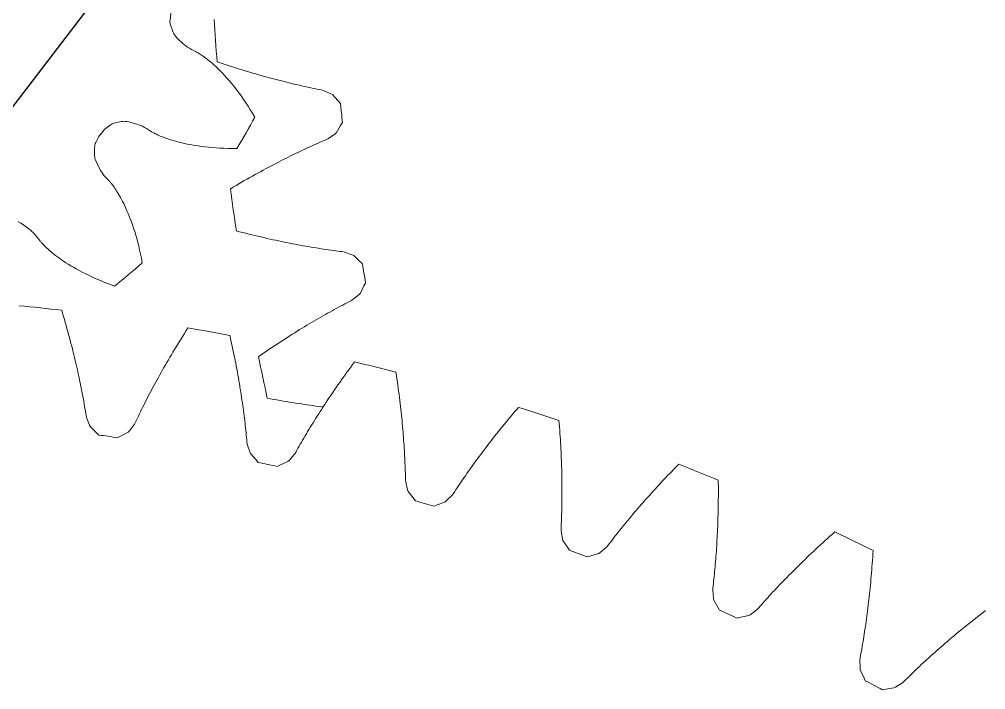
# Model space of a CAD drawing. Header units: millimetres. Extents: x 278858 to 279223, y 218711 to 219074.
# Drawn here: x 278933.68 to 278951.92, y 218959.37 to 218972.02 of the extents above; entities that cross this region are included whole.
import ezdxf

# ---------------------------------------------------------------- set-up
doc = ezdxf.new("R2010")
doc.units = ezdxf.units.MM
doc.header["$LTSCALE"] = 2
doc.layers.add('AM_4', color=3, linetype='Continuous', lineweight=25)
doc.layers.add('AM_9', color=251, linetype='Continuous', lineweight=15)

msp = doc.modelspace()

# ---------------------------------------------------------------- linework, layer by layer
at = {"layer": 'AM_4'}
msp.add_line((278943.047, 218982.759), (278927.219, 218962.117), dxfattribs=at)
at = {"layer": 'AM_9'}
for p, q in [((278936.525, 218972.006), (278936.542, 218972.137)), ((278936.523, 218971.984), (278936.525, 218972.006)), ((278936.524, 218971.961), (278936.523, 218971.984)), ((278936.528, 218971.938), (278936.524, 218971.961)), ((278936.535, 218971.914), (278936.528, 218971.938)), ((278936.576, 218971.792), (278936.535, 218971.914)), ((278936.586, 218971.769), (278936.576, 218971.792)), ((278936.598, 218971.745), (278936.586, 218971.769)), ((278936.614, 218971.721), (278936.598, 218971.745)), ((278936.632, 218971.696), (278936.614, 218971.721)), ((278936.654, 218971.671), (278936.632, 218971.696)), ((278936.679, 218971.646), (278936.654, 218971.671)), ((278936.766, 218971.566), (278936.679, 218971.646)), ((278936.793, 218971.543), (278936.766, 218971.566)), ((278936.822, 218971.52), (278936.793, 218971.543)), ((278936.855, 218971.497), (278936.822, 218971.52)), ((278936.891, 218971.474), (278936.855, 218971.497)), ((278936.93, 218971.451), (278936.891, 218971.474)), ((278937.009, 218971.412), (278936.93, 218971.451)), ((278937.012, 218971.41), (278937.009, 218971.412)), ((278937.017, 218971.408), (278937.012, 218971.41)), ((278937.024, 218971.404), (278937.017, 218971.408)), ((278937.032, 218971.4), (278937.024, 218971.404)), ((278937.043, 218971.394), (278937.032, 218971.4)), ((278937.055, 218971.387), (278937.043, 218971.394)), ((278937.069, 218971.379), (278937.055, 218971.387)), ((278937.084, 218971.369), (278937.069, 218971.379)), ((278937.101, 218971.359), (278937.084, 218971.369)), ((278937.12, 218971.346), (278937.101, 218971.359)), ((278937.14, 218971.333), (278937.12, 218971.346)), ((278937.161, 218971.317), (278937.14, 218971.333)), ((278937.184, 218971.3), (278937.161, 218971.317)), ((278937.209, 218971.282), (278937.184, 218971.3)), ((278937.235, 218971.262), (278937.209, 218971.282)), ((278937.262, 218971.24), (278937.235, 218971.262)), ((278937.29, 218971.217), (278937.262, 218971.24)), ((278937.32, 218971.191), (278937.29, 218971.217)), ((278937.35, 218971.164), (278937.32, 218971.191)), ((278937.382, 218971.135), (278937.35, 218971.164)), ((278937.413, 218971.219), (278937.471, 218971.199)), ((278937.471, 218971.199), (278937.529, 218971.18)), ((278937.529, 218971.18), (278937.587, 218971.161)), ((278937.587, 218971.161), (278937.644, 218971.142)), ((278937.644, 218971.142), (278937.701, 218971.124)), ((278937.415, 218971.104), (278937.382, 218971.135)), ((278937.449, 218971.071), (278937.415, 218971.104)), ((278937.484, 218971.036), (278937.449, 218971.071)), ((278937.519, 218970.999), (278937.484, 218971.036)), ((278937.556, 218970.96), (278937.519, 218970.999)), ((278937.593, 218970.918), (278937.556, 218970.96)), ((278937.701, 218971.124), (278937.758, 218971.106)), ((278937.758, 218971.106), (278937.814, 218971.089)), ((278937.814, 218971.089), (278937.869, 218971.071)), ((278937.869, 218971.071), (278937.924, 218971.055)), ((278937.924, 218971.055), (278937.979, 218971.038)), ((278937.979, 218971.038), (278938.034, 218971.022)), ((278938.034, 218971.022), (278938.088, 218971.006)), ((278938.088, 218971.006), (278938.141, 218970.99)), ((278938.141, 218970.99), (278938.194, 218970.975)), ((278938.194, 218970.975), (278938.247, 218970.96)), ((278938.247, 218970.96), (278938.299, 218970.945)), ((278937.632, 218970.875), (278937.593, 218970.918)), ((278937.67, 218970.83), (278937.632, 218970.875)), ((278937.71, 218970.782), (278937.67, 218970.83)), ((278937.75, 218970.732), (278937.71, 218970.782)), ((278938.299, 218970.945), (278938.351, 218970.931)), ((278938.351, 218970.931), (278938.402, 218970.917)), ((278938.402, 218970.917), (278938.453, 218970.903)), ((278938.453, 218970.903), (278938.504, 218970.89)), ((278938.504, 218970.89), (278938.554, 218970.877)), ((278938.554, 218970.877), (278938.604, 218970.864)), ((278938.604, 218970.864), (278938.653, 218970.852)), ((278938.653, 218970.852), (278938.702, 218970.839)), ((278938.702, 218970.839), (278938.75, 218970.827)), ((278938.75, 218970.827), (278938.798, 218970.816)), ((278938.798, 218970.816), (278938.845, 218970.804)), ((278938.845, 218970.804), (278938.892, 218970.793)), ((278938.892, 218970.793), (278938.939, 218970.782)), ((278938.939, 218970.782), (278938.985, 218970.772)), ((278937.79, 218970.679), (278937.75, 218970.732)), ((278937.831, 218970.625), (278937.79, 218970.679)), ((278937.872, 218970.568), (278937.831, 218970.625)), ((278938.985, 218970.772), (278939.031, 218970.762)), ((278939.031, 218970.762), (278939.076, 218970.751)), ((278939.076, 218970.751), (278939.121, 218970.742)), ((278939.121, 218970.742), (278939.165, 218970.732)), ((278939.165, 218970.732), (278939.209, 218970.723)), ((278939.209, 218970.723), (278939.253, 218970.714)), ((278939.253, 218970.714), (278939.296, 218970.705)), ((278939.296, 218970.705), (278939.338, 218970.697)), ((278939.338, 218970.697), (278939.38, 218970.688)), ((278939.38, 218970.688), (278939.422, 218970.678)), ((278939.422, 218970.678), (278939.563, 218970.616)), ((278939.563, 218970.616), (278939.592, 218970.6)), ((278939.592, 218970.6), (278939.694, 218970.486)), ((278937.913, 218970.509), (278937.872, 218970.568)), ((278937.955, 218970.447), (278937.913, 218970.509)), ((278937.997, 218970.383), (278937.955, 218970.447)), ((278939.694, 218970.486), (278939.742, 218970.435)), ((278938.039, 218970.316), (278937.997, 218970.383)), ((278938.081, 218970.247), (278938.039, 218970.316)), ((278938.123, 218970.176), (278938.081, 218970.247)), ((278935.415, 218970.039), (278935.434, 218970.05)), ((278935.434, 218970.05), (278935.457, 218970.058)), ((278935.457, 218970.058), (278935.481, 218970.065)), ((278935.481, 218970.065), (278935.607, 218970.091)), ((278935.607, 218970.091), (278935.632, 218970.095)), ((278935.632, 218970.095), (278935.658, 218970.096)), ((278935.658, 218970.096), (278935.687, 218970.095)), ((278935.687, 218970.095), (278935.718, 218970.092)), ((278935.718, 218970.092), (278935.75, 218970.086)), ((278935.75, 218970.086), (278935.785, 218970.077)), ((278935.785, 218970.077), (278935.898, 218970.043)), ((278939.78, 218970.075), (278939.744, 218970.016)), ((278935.262, 218969.912), (278935.277, 218969.93)), ((278935.277, 218969.93), (278935.293, 218969.945)), ((278935.293, 218969.945), (278935.397, 218970.026)), ((278935.397, 218970.026), (278935.415, 218970.039)), ((278935.898, 218970.043), (278935.932, 218970.032)), ((278935.932, 218970.032), (278935.967, 218970.018)), ((278935.967, 218970.018), (278936.003, 218970.002)), ((278936.003, 218970.002), (278936.041, 218969.982)), ((278936.041, 218969.982), (278936.08, 218969.96)), ((278936.08, 218969.96), (278936.155, 218969.913)), ((278936.155, 218969.913), (278936.158, 218969.911)), ((278936.158, 218969.911), (278936.162, 218969.908)), ((278936.162, 218969.908), (278936.169, 218969.904)), ((278936.169, 218969.904), (278936.177, 218969.898)), ((278936.177, 218969.898), (278936.187, 218969.893)), ((278936.187, 218969.893), (278936.199, 218969.886)), ((278936.199, 218969.886), (278936.213, 218969.878)), ((278936.213, 218969.878), (278936.229, 218969.87)), ((278936.229, 218969.87), (278936.247, 218969.86)), ((278939.667, 218969.883), (278939.642, 218969.861)), ((278939.744, 218970.016), (278939.667, 218969.883)), ((278935.113, 218969.675), (278935.123, 218969.695)), ((278935.123, 218969.695), (278935.183, 218969.812)), ((278935.183, 218969.812), (278935.195, 218969.831)), ((278935.195, 218969.831), (278935.209, 218969.848)), ((278936.247, 218969.86), (278936.267, 218969.851)), ((278936.267, 218969.851), (278936.289, 218969.84)), ((278936.289, 218969.84), (278936.313, 218969.83)), ((278936.313, 218969.83), (278936.34, 218969.818)), ((278936.34, 218969.818), (278936.368, 218969.807)), ((278936.368, 218969.807), (278936.398, 218969.795)), ((278936.398, 218969.795), (278936.431, 218969.783)), ((278936.431, 218969.783), (278936.466, 218969.77)), ((278936.466, 218969.77), (278936.503, 218969.758)), ((278936.503, 218969.758), (278936.542, 218969.745)), ((278936.542, 218969.745), (278936.583, 218969.733)), ((278936.583, 218969.733), (278936.626, 218969.72)), ((278936.626, 218969.72), (278936.672, 218969.708)), ((278936.672, 218969.708), (278936.72, 218969.696)), ((278936.72, 218969.696), (278936.77, 218969.684)), ((278936.77, 218969.684), (278936.822, 218969.672)), ((278939.318, 218969.683), (278939.277, 218969.665)), ((278939.359, 218969.701), (278939.318, 218969.683)), ((278939.399, 218969.719), (278939.359, 218969.701)), ((278939.439, 218969.736), (278939.399, 218969.719)), ((278939.479, 218969.753), (278939.439, 218969.736)), ((278939.517, 218969.772), (278939.479, 218969.753)), ((278939.642, 218969.861), (278939.517, 218969.772)), ((278935.097, 218969.477), (278935.1, 218969.605)), ((278935.1, 218969.605), (278935.102, 218969.63)), ((278935.102, 218969.63), (278935.106, 218969.654)), ((278935.106, 218969.654), (278935.113, 218969.675)), ((278936.822, 218969.672), (278936.877, 218969.661)), ((278936.877, 218969.661), (278936.934, 218969.65)), ((278936.934, 218969.65), (278936.993, 218969.64)), ((278936.993, 218969.64), (278937.054, 218969.631)), ((278937.054, 218969.631), (278937.117, 218969.622)), ((278937.117, 218969.622), (278937.183, 218969.614)), ((278937.183, 218969.614), (278937.251, 218969.607)), ((278937.251, 218969.607), (278937.32, 218969.6)), ((278937.32, 218969.6), (278937.393, 218969.595)), ((278937.393, 218969.595), (278937.467, 218969.59)), ((278937.467, 218969.59), (278937.543, 218969.587)), ((278937.543, 218969.587), (278937.622, 218969.585)), ((278937.622, 218969.585), (278937.703, 218969.584)), ((278937.703, 218969.584), (278937.785, 218969.584)), ((278938.935, 218969.507), (278938.891, 218969.486)), ((278938.98, 218969.528), (278938.935, 218969.507)), ((278939.023, 218969.549), (278938.98, 218969.528)), ((278939.067, 218969.569), (278939.023, 218969.549)), ((278939.109, 218969.589), (278939.067, 218969.569)), ((278939.152, 218969.608), (278939.109, 218969.589)), ((278939.194, 218969.628), (278939.152, 218969.608)), ((278939.236, 218969.646), (278939.194, 218969.628)), ((278939.277, 218969.665), (278939.236, 218969.646)), ((278935.098, 218969.452), (278935.097, 218969.477)), ((278935.102, 218969.425), (278935.098, 218969.452)), ((278935.108, 218969.397), (278935.102, 218969.425)), ((278935.117, 218969.367), (278935.108, 218969.397)), ((278935.129, 218969.336), (278935.117, 218969.367)), ((278935.144, 218969.304), (278935.129, 218969.336)), ((278938.57, 218969.325), (278938.522, 218969.301)), ((278938.617, 218969.349), (278938.57, 218969.325)), ((278938.663, 218969.373), (278938.617, 218969.349)), ((278938.71, 218969.396), (278938.663, 218969.373)), ((278938.755, 218969.419), (278938.71, 218969.396)), ((278938.801, 218969.442), (278938.755, 218969.419)), ((278938.846, 218969.464), (278938.801, 218969.442)), ((278938.891, 218969.486), (278938.846, 218969.464)), ((278935.198, 218969.199), (278935.144, 218969.304)), ((278935.215, 218969.168), (278935.198, 218969.199)), ((278935.235, 218969.136), (278935.215, 218969.168)), ((278935.258, 218969.104), (278935.235, 218969.136)), ((278938.231, 218969.146), (278938.181, 218969.119)), ((278938.28, 218969.173), (278938.231, 218969.146)), ((278938.329, 218969.2), (278938.28, 218969.173)), ((278938.378, 218969.226), (278938.329, 218969.2)), ((278938.426, 218969.251), (278938.378, 218969.226)), ((278938.475, 218969.276), (278938.426, 218969.251)), ((278938.522, 218969.301), (278938.475, 218969.276)), ((278935.284, 218969.07), (278935.258, 218969.104)), ((278935.313, 218969.035), (278935.284, 218969.07)), ((278935.374, 218968.971), (278935.313, 218969.035)), ((278935.376, 218968.969), (278935.374, 218968.971)), ((278935.38, 218968.965), (278935.376, 218968.969)), ((278935.385, 218968.959), (278935.38, 218968.965)), ((278935.392, 218968.952), (278935.385, 218968.959)), ((278935.399, 218968.943), (278935.392, 218968.952)), ((278937.927, 218968.977), (278937.875, 218968.947)), ((278937.978, 218969.006), (278937.927, 218968.977)), ((278938.029, 218969.035), (278937.978, 218969.006)), ((278938.08, 218969.064), (278938.029, 218969.035)), ((278938.131, 218969.092), (278938.08, 218969.064)), ((278938.181, 218969.119), (278938.131, 218969.092)), ((278935.408, 218968.932), (278935.399, 218968.943)), ((278935.419, 218968.92), (278935.408, 218968.932)), ((278935.43, 218968.906), (278935.419, 218968.92)), ((278935.442, 218968.89), (278935.43, 218968.906)), ((278935.455, 218968.872), (278935.442, 218968.89)), ((278935.469, 218968.852), (278935.455, 218968.872)), ((278935.485, 218968.83), (278935.469, 218968.852)), ((278935.5, 218968.807), (278935.485, 218968.83)), ((278935.517, 218968.781), (278935.5, 218968.807)), ((278935.534, 218968.753), (278935.517, 218968.781)), ((278937.718, 218968.856), (278937.665, 218968.825)), ((278937.77, 218968.887), (278937.718, 218968.856)), ((278937.823, 218968.917), (278937.77, 218968.887)), ((278937.875, 218968.947), (278937.823, 218968.917)), ((278935.552, 218968.724), (278935.534, 218968.753)), ((278935.571, 218968.692), (278935.552, 218968.724)), ((278935.59, 218968.658), (278935.571, 218968.692)), ((278935.61, 218968.622), (278935.59, 218968.658)), ((278935.63, 218968.584), (278935.61, 218968.622)), ((278935.65, 218968.543), (278935.63, 218968.584)), ((278935.671, 218968.501), (278935.65, 218968.543)), ((278935.691, 218968.456), (278935.671, 218968.501)), ((278935.712, 218968.409), (278935.691, 218968.456)), ((278935.733, 218968.359), (278935.712, 218968.409)), ((278935.754, 218968.308), (278935.733, 218968.359)), ((278935.775, 218968.254), (278935.754, 218968.308)), ((278935.796, 218968.198), (278935.775, 218968.254)), ((278933.655, 218968.197), (278933.681, 218968.186)), ((278933.681, 218968.186), (278933.709, 218968.172)), ((278933.709, 218968.172), (278933.738, 218968.156)), ((278933.738, 218968.156), (278933.767, 218968.136)), ((278933.767, 218968.136), (278933.862, 218968.065)), ((278933.862, 218968.065), (278933.889, 218968.043)), ((278933.889, 218968.043), (278933.918, 218968.018)), ((278935.817, 218968.14), (278935.796, 218968.198)), ((278935.837, 218968.079), (278935.817, 218968.14)), ((278935.857, 218968.016), (278935.837, 218968.079)), ((278933.918, 218968.018), (278933.946, 218967.99)), ((278933.946, 218967.99), (278933.975, 218967.959)), ((278933.975, 218967.959), (278934.005, 218967.925)), ((278934.005, 218967.925), (278934.058, 218967.855)), ((278935.877, 218967.951), (278935.857, 218968.016)), ((278935.896, 218967.883), (278935.877, 218967.951)), ((278935.915, 218967.813), (278935.896, 218967.883)), ((278937.776, 218968.029), (278937.836, 218968.013)), ((278937.836, 218968.013), (278937.895, 218967.998)), ((278937.895, 218967.998), (278937.954, 218967.983)), ((278937.954, 218967.983), (278938.013, 218967.969)), ((278938.013, 218967.969), (278938.071, 218967.954)), ((278938.071, 218967.954), (278938.128, 218967.94)), ((278938.128, 218967.94), (278938.185, 218967.927)), ((278938.185, 218967.927), (278938.242, 218967.914)), ((278938.242, 218967.914), (278938.298, 218967.901)), ((278938.298, 218967.901), (278938.354, 218967.888)), ((278938.354, 218967.888), (278938.409, 218967.875)), ((278938.409, 218967.875), (278938.464, 218967.863)), ((278938.464, 218967.863), (278938.519, 218967.852)), ((278934.058, 218967.855), (278934.06, 218967.852)), ((278934.06, 218967.852), (278934.064, 218967.847)), ((278934.064, 218967.847), (278934.068, 218967.841)), ((278934.068, 218967.841), (278934.074, 218967.834)), ((278934.074, 218967.834), (278934.082, 218967.825)), ((278934.082, 218967.825), (278934.091, 218967.814)), ((278934.091, 218967.814), (278934.101, 218967.802)), ((278934.101, 218967.802), (278934.114, 218967.789)), ((278934.114, 218967.789), (278934.127, 218967.774)), ((278934.127, 218967.774), (278934.143, 218967.758)), ((278934.143, 218967.758), (278934.16, 218967.741)), ((278934.16, 218967.741), (278934.179, 218967.722)), ((278934.179, 218967.722), (278934.2, 218967.703)), ((278934.2, 218967.703), (278934.222, 218967.682)), ((278934.222, 218967.682), (278934.247, 218967.661)), ((278935.933, 218967.741), (278935.915, 218967.813)), ((278935.95, 218967.666), (278935.933, 218967.741)), ((278938.519, 218967.852), (278938.573, 218967.84)), ((278938.573, 218967.84), (278938.626, 218967.829)), ((278938.626, 218967.829), (278938.68, 218967.818)), ((278938.68, 218967.818), (278938.732, 218967.807)), ((278938.732, 218967.807), (278938.784, 218967.797)), ((278938.784, 218967.797), (278938.836, 218967.787)), ((278938.836, 218967.787), (278938.888, 218967.777)), ((278938.888, 218967.777), (278938.939, 218967.767)), ((278938.939, 218967.767), (278938.989, 218967.758)), ((278938.989, 218967.758), (278939.039, 218967.749)), ((278939.039, 218967.749), (278939.088, 218967.74)), ((278939.088, 218967.74), (278939.138, 218967.732)), ((278939.138, 218967.732), (278939.186, 218967.723)), ((278939.186, 218967.723), (278939.234, 218967.715)), ((278939.234, 218967.715), (278939.282, 218967.707)), ((278939.282, 218967.707), (278939.329, 218967.7)), ((278939.329, 218967.7), (278939.376, 218967.692)), ((278939.376, 218967.692), (278939.422, 218967.685)), ((278939.422, 218967.685), (278939.468, 218967.679)), ((278939.468, 218967.679), (278939.513, 218967.672)), ((278934.247, 218967.661), (278934.273, 218967.638)), ((278934.273, 218967.638), (278934.302, 218967.615)), ((278934.302, 218967.615), (278934.332, 218967.59)), ((278934.332, 218967.59), (278934.365, 218967.565)), ((278934.365, 218967.565), (278934.399, 218967.539)), ((278934.399, 218967.539), (278934.436, 218967.513)), ((278934.436, 218967.513), (278934.474, 218967.485)), ((278935.967, 218967.59), (278935.95, 218967.666)), ((278935.983, 218967.511), (278935.967, 218967.59)), ((278935.998, 218967.429), (278935.983, 218967.511)), ((278939.513, 218967.672), (278939.558, 218967.666)), ((278939.558, 218967.666), (278939.603, 218967.659)), ((278939.603, 218967.659), (278939.647, 218967.653)), ((278939.647, 218967.653), (278939.69, 218967.648)), ((278939.69, 218967.648), (278939.733, 218967.642)), ((278939.733, 218967.642), (278939.776, 218967.637)), ((278939.776, 218967.637), (278939.818, 218967.629)), ((278939.818, 218967.629), (278939.963, 218967.577)), ((278939.963, 218967.577), (278939.993, 218967.563)), ((278939.993, 218967.563), (278940.104, 218967.456)), ((278934.474, 218967.485), (278934.515, 218967.458)), ((278934.515, 218967.458), (278934.558, 218967.429)), ((278934.558, 218967.429), (278934.603, 218967.4)), ((278934.603, 218967.4), (278934.651, 218967.371)), ((278934.651, 218967.371), (278934.701, 218967.342)), ((278934.701, 218967.342), (278934.752, 218967.312)), ((278934.752, 218967.312), (278934.807, 218967.282)), ((278940.104, 218967.456), (278940.155, 218967.41)), ((278934.807, 218967.282), (278934.863, 218967.252)), ((278934.863, 218967.252), (278934.922, 218967.222)), ((278934.922, 218967.222), (278934.983, 218967.192)), ((278934.983, 218967.192), (278935.047, 218967.162)), ((278935.047, 218967.162), (278935.113, 218967.133)), ((278935.113, 218967.133), (278935.181, 218967.103)), ((278935.181, 218967.103), (278935.252, 218967.074)), ((278935.252, 218967.074), (278935.325, 218967.045)), ((278935.325, 218967.045), (278935.4, 218967.016)), ((278935.4, 218967.016), (278935.478, 218966.988)), ((278940.185, 218966.992), (278940.118, 218966.853)), ((278940.218, 218967.053), (278940.185, 218966.992)), ((278940.095, 218966.83), (278939.976, 218966.732)), ((278940.118, 218966.853), (278940.095, 218966.83)), ((278939.705, 218966.587), (278939.664, 218966.566)), ((278939.745, 218966.609), (278939.705, 218966.587)), ((278939.784, 218966.63), (278939.745, 218966.609)), ((278939.824, 218966.65), (278939.784, 218966.63)), ((278939.863, 218966.671), (278939.824, 218966.65)), ((278939.901, 218966.691), (278939.863, 218966.671)), ((278939.939, 218966.71), (278939.901, 218966.691)), ((278939.976, 218966.732), (278939.939, 218966.71)), ((278934.496, 218966.474), (278934.479, 218966.533)), ((278934.514, 218966.415), (278934.496, 218966.474)), ((278934.531, 218966.357), (278934.514, 218966.415)), ((278939.372, 218966.403), (278939.329, 218966.378)), ((278939.415, 218966.427), (278939.372, 218966.403)), ((278939.457, 218966.451), (278939.415, 218966.427)), ((278939.499, 218966.475), (278939.457, 218966.451)), ((278939.541, 218966.498), (278939.499, 218966.475)), ((278939.583, 218966.521), (278939.541, 218966.498)), ((278939.624, 218966.543), (278939.583, 218966.521)), ((278939.664, 218966.566), (278939.624, 218966.543)), ((278934.547, 218966.299), (278934.531, 218966.357)), ((278934.563, 218966.241), (278934.547, 218966.299)), ((278934.579, 218966.184), (278934.563, 218966.241)), ((278939.062, 218966.221), (278939.017, 218966.193)), ((278939.108, 218966.248), (278939.062, 218966.221)), ((278939.152, 218966.275), (278939.108, 218966.248)), ((278939.197, 218966.301), (278939.152, 218966.275)), ((278939.241, 218966.327), (278939.197, 218966.301)), ((278939.285, 218966.353), (278939.241, 218966.327)), ((278939.329, 218966.378), (278939.285, 218966.353)), ((278934.595, 218966.128), (278934.579, 218966.184)), ((278934.61, 218966.071), (278934.595, 218966.128)), ((278934.625, 218966.016), (278934.61, 218966.071)), ((278936.765, 218966.043), (278936.733, 218965.992)), ((278936.797, 218966.094), (278936.765, 218966.043)), ((278936.83, 218966.146), (278936.797, 218966.094)), ((278936.863, 218966.198), (278936.83, 218966.146)), ((278937.668, 218965.998), (278937.654, 218966.058)), ((278938.784, 218966.049), (278938.737, 218966.018)), ((278938.831, 218966.078), (278938.784, 218966.049)), ((278938.878, 218966.108), (278938.831, 218966.078)), ((278938.925, 218966.136), (278938.878, 218966.108)), ((278938.971, 218966.165), (278938.925, 218966.136)), ((278939.017, 218966.193), (278938.971, 218966.165)), ((278934.64, 218965.96), (278934.625, 218966.016)), ((278934.654, 218965.905), (278934.64, 218965.96)), ((278934.668, 218965.851), (278934.654, 218965.905)), ((278934.682, 218965.797), (278934.668, 218965.851)), ((278936.67, 218965.89), (278936.64, 218965.84)), ((278936.701, 218965.941), (278936.67, 218965.89)), ((278936.733, 218965.992), (278936.701, 218965.941)), ((278937.681, 218965.938), (278937.668, 218965.998)), ((278937.694, 218965.879), (278937.681, 218965.938)), ((278937.706, 218965.82), (278937.694, 218965.879)), ((278938.495, 218965.861), (278938.445, 218965.828)), ((278938.544, 218965.893), (278938.495, 218965.861)), ((278938.593, 218965.925), (278938.544, 218965.893)), ((278938.641, 218965.957), (278938.593, 218965.925)), ((278938.689, 218965.988), (278938.641, 218965.957)), ((278938.737, 218966.018), (278938.689, 218965.988)), ((278934.695, 218965.743), (278934.682, 218965.797)), ((278934.708, 218965.69), (278934.695, 218965.743)), ((278934.721, 218965.637), (278934.708, 218965.69)), ((278936.55, 218965.692), (278936.521, 218965.643)), ((278936.58, 218965.741), (278936.55, 218965.692)), ((278936.609, 218965.79), (278936.58, 218965.741)), ((278936.64, 218965.84), (278936.609, 218965.79)), ((278937.718, 218965.761), (278937.706, 218965.82)), ((278937.73, 218965.703), (278937.718, 218965.761)), ((278937.742, 218965.646), (278937.73, 218965.703)), ((278938.245, 218965.693), (278938.194, 218965.658)), ((278938.296, 218965.727), (278938.245, 218965.693)), ((278938.346, 218965.761), (278938.296, 218965.727)), ((278938.396, 218965.795), (278938.346, 218965.761)), ((278938.445, 218965.828), (278938.396, 218965.795)), ((278934.734, 218965.585), (278934.721, 218965.637)), ((278934.746, 218965.533), (278934.734, 218965.585)), ((278934.758, 218965.482), (278934.746, 218965.533)), ((278936.437, 218965.499), (278936.41, 218965.451)), ((278936.465, 218965.546), (278936.437, 218965.499)), ((278936.493, 218965.595), (278936.465, 218965.546)), ((278936.521, 218965.643), (278936.493, 218965.595)), ((278937.753, 218965.589), (278937.742, 218965.646)), ((278937.764, 218965.532), (278937.753, 218965.589)), ((278937.775, 218965.476), (278937.764, 218965.532)), ((278939.972, 218965.508), (278939.936, 218965.459)), ((278940.009, 218965.557), (278939.972, 218965.508)), ((278934.769, 218965.431), (278934.758, 218965.482)), ((278934.781, 218965.38), (278934.769, 218965.431)), ((278934.792, 218965.33), (278934.781, 218965.38)), ((278934.803, 218965.281), (278934.792, 218965.33)), ((278936.331, 218965.311), (278936.305, 218965.264)), ((278936.357, 218965.357), (278936.331, 218965.311)), ((278936.383, 218965.404), (278936.357, 218965.357)), ((278936.41, 218965.451), (278936.383, 218965.404)), ((278937.785, 218965.42), (278937.775, 218965.476)), ((278937.796, 218965.365), (278937.785, 218965.42)), ((278937.805, 218965.31), (278937.796, 218965.365)), ((278937.815, 218965.256), (278937.805, 218965.31)), ((278939.83, 218965.313), (278939.796, 218965.264)), ((278939.865, 218965.361), (278939.83, 218965.313)), ((278939.9, 218965.41), (278939.865, 218965.361)), ((278939.936, 218965.459), (278939.9, 218965.41)), ((278940.798, 218965.302), (278940.789, 218965.363)), ((278934.813, 218965.231), (278934.803, 218965.281)), ((278934.823, 218965.183), (278934.813, 218965.231)), ((278934.833, 218965.134), (278934.823, 218965.183)), ((278934.843, 218965.087), (278934.833, 218965.134)), ((278936.231, 218965.128), (278936.207, 218965.083)), ((278936.255, 218965.173), (278936.231, 218965.128)), ((278936.28, 218965.219), (278936.255, 218965.173)), ((278936.305, 218965.264), (278936.28, 218965.219)), ((278937.824, 218965.202), (278937.815, 218965.256)), ((278937.834, 218965.148), (278937.824, 218965.202)), ((278937.842, 218965.095), (278937.834, 218965.148)), ((278939.695, 218965.122), (278939.662, 218965.075)), ((278939.728, 218965.169), (278939.695, 218965.122)), ((278939.762, 218965.217), (278939.728, 218965.169)), ((278939.796, 218965.264), (278939.762, 218965.217)), ((278940.807, 218965.242), (278940.798, 218965.302)), ((278940.816, 218965.181), (278940.807, 218965.242)), ((278940.824, 218965.122), (278940.816, 218965.181)), ((278940.832, 218965.063), (278940.824, 218965.122)), ((278934.853, 218965.039), (278934.843, 218965.087)), ((278934.862, 218964.992), (278934.853, 218965.039)), ((278934.871, 218964.946), (278934.862, 218964.992)), ((278934.879, 218964.9), (278934.871, 218964.946)), ((278936.137, 218964.951), (278936.114, 218964.908)), ((278936.16, 218964.995), (278936.137, 218964.951)), ((278936.183, 218965.039), (278936.16, 218964.995)), ((278936.207, 218965.083), (278936.183, 218965.039)), ((278937.851, 218965.042), (278937.842, 218965.095)), ((278937.859, 218964.99), (278937.851, 218965.042)), ((278937.867, 218964.939), (278937.859, 218964.99)), ((278937.875, 218964.888), (278937.867, 218964.939)), ((278939.598, 218964.982), (278939.567, 218964.936)), ((278939.63, 218965.028), (278939.598, 218964.982)), ((278939.662, 218965.075), (278939.63, 218965.028)), ((278940.84, 218965.004), (278940.832, 218965.063)), ((278940.848, 218964.946), (278940.84, 218965.004)), ((278940.855, 218964.888), (278940.848, 218964.946)), ((278934.888, 218964.854), (278934.879, 218964.9)), ((278934.896, 218964.809), (278934.888, 218964.854)), ((278934.904, 218964.764), (278934.896, 218964.809)), ((278934.912, 218964.72), (278934.904, 218964.764)), ((278936.049, 218964.78), (278936.028, 218964.738)), ((278936.07, 218964.822), (278936.049, 218964.78)), ((278936.092, 218964.865), (278936.07, 218964.822)), ((278936.114, 218964.908), (278936.092, 218964.865)), ((278937.883, 218964.837), (278937.875, 218964.888)), ((278937.89, 218964.787), (278937.883, 218964.837)), ((278937.897, 218964.737), (278937.89, 218964.787)), ((278938.362, 218964.872), (278938.422, 218964.861)), ((278938.422, 218964.861), (278938.482, 218964.849)), ((278938.482, 218964.849), (278938.542, 218964.839)), ((278938.542, 218964.839), (278938.601, 218964.828)), ((278938.601, 218964.828), (278938.66, 218964.818)), ((278938.66, 218964.818), (278938.719, 218964.808)), ((278938.719, 218964.808), (278938.777, 218964.799)), ((278938.777, 218964.799), (278938.834, 218964.789)), ((278938.834, 218964.789), (278938.891, 218964.78)), ((278938.891, 218964.78), (278938.948, 218964.772)), ((278938.948, 218964.772), (278939.004, 218964.763)), ((278939.004, 218964.763), (278939.059, 218964.755)), ((278939.475, 218964.799), (278939.446, 218964.754)), ((278939.505, 218964.844), (278939.475, 218964.799)), ((278939.536, 218964.89), (278939.505, 218964.844)), ((278939.567, 218964.936), (278939.536, 218964.89)), ((278940.862, 218964.831), (278940.855, 218964.888)), ((278940.869, 218964.774), (278940.862, 218964.831)), ((278940.875, 218964.718), (278940.869, 218964.774)), ((278934.919, 218964.676), (278934.912, 218964.72)), ((278934.927, 218964.633), (278934.919, 218964.676)), ((278934.934, 218964.59), (278934.927, 218964.633)), ((278934.94, 218964.548), (278934.934, 218964.59)), ((278935.947, 218964.575), (278935.928, 218964.535)), ((278935.967, 218964.615), (278935.947, 218964.575)), ((278935.987, 218964.656), (278935.967, 218964.615)), ((278936.007, 218964.697), (278935.987, 218964.656)), ((278936.028, 218964.738), (278936.007, 218964.697)), ((278937.904, 218964.687), (278937.897, 218964.737)), ((278937.91, 218964.638), (278937.904, 218964.687)), ((278937.917, 218964.59), (278937.91, 218964.638)), ((278937.923, 218964.542), (278937.917, 218964.59)), ((278939.059, 218964.755), (278939.114, 218964.747)), ((278939.114, 218964.747), (278939.169, 218964.739)), ((278939.169, 218964.739), (278939.223, 218964.732)), ((278939.223, 218964.732), (278939.277, 218964.724)), ((278939.277, 218964.724), (278939.33, 218964.717)), ((278939.331, 218964.578), (278939.304, 218964.535)), ((278939.33, 218964.717), (278939.383, 218964.711)), ((278939.359, 218964.622), (278939.331, 218964.578)), ((278939.388, 218964.666), (278939.359, 218964.622)), ((278939.383, 218964.711), (278939.415, 218964.707)), ((278939.416, 218964.71), (278939.388, 218964.666)), ((278939.446, 218964.754), (278939.416, 218964.71)), ((278940.882, 218964.662), (278940.875, 218964.718)), ((278940.888, 218964.606), (278940.882, 218964.662)), ((278940.893, 218964.551), (278940.888, 218964.606)), ((278943.023, 218964.606), (278942.984, 218964.56)), ((278943.063, 218964.653), (278943.023, 218964.606)), ((278943.103, 218964.699), (278943.063, 218964.653)), ((278934.95, 218964.506), (278934.94, 218964.548)), ((278935.006, 218964.363), (278934.95, 218964.506)), ((278935.872, 218964.417), (278935.852, 218964.379)), ((278935.89, 218964.456), (278935.872, 218964.417)), ((278935.909, 218964.495), (278935.89, 218964.456)), ((278935.928, 218964.535), (278935.909, 218964.495)), ((278937.929, 218964.495), (278937.923, 218964.542)), ((278937.935, 218964.448), (278937.929, 218964.495)), ((278937.94, 218964.401), (278937.935, 218964.448)), ((278937.945, 218964.355), (278937.94, 218964.401)), ((278939.224, 218964.407), (278939.198, 218964.365)), ((278939.25, 218964.449), (278939.224, 218964.407)), ((278939.277, 218964.492), (278939.25, 218964.449)), ((278939.304, 218964.535), (278939.277, 218964.492)), ((278940.899, 218964.497), (278940.893, 218964.551)), ((278940.904, 218964.443), (278940.899, 218964.497)), ((278940.909, 218964.389), (278940.904, 218964.443)), ((278942.87, 218964.422), (278942.832, 218964.377)), ((278942.907, 218964.468), (278942.87, 218964.422)), ((278942.946, 218964.514), (278942.907, 218964.468)), ((278942.984, 218964.56), (278942.946, 218964.514)), ((278943.872, 218964.39), (278943.867, 218964.451)), ((278935.021, 218964.334), (278935.006, 218964.363)), ((278935.132, 218964.227), (278935.021, 218964.334)), ((278935.18, 218964.177), (278935.132, 218964.227)), ((278935.735, 218964.233), (278935.599, 218964.161)), ((278935.758, 218964.257), (278935.735, 218964.233)), ((278935.852, 218964.379), (278935.758, 218964.257)), ((278937.95, 218964.31), (278937.945, 218964.355)), ((278937.955, 218964.264), (278937.95, 218964.31)), ((278937.96, 218964.22), (278937.955, 218964.264)), ((278937.964, 218964.176), (278937.96, 218964.22)), ((278939.122, 218964.241), (278939.098, 218964.2)), ((278939.147, 218964.282), (278939.122, 218964.241)), ((278939.172, 218964.323), (278939.147, 218964.282)), ((278939.198, 218964.365), (278939.172, 218964.323)), ((278940.914, 218964.336), (278940.909, 218964.389)), ((278940.919, 218964.284), (278940.914, 218964.336)), ((278940.923, 218964.232), (278940.919, 218964.284)), ((278940.928, 218964.18), (278940.923, 218964.232)), ((278942.723, 218964.242), (278942.688, 218964.198)), ((278942.759, 218964.287), (278942.723, 218964.242)), ((278942.796, 218964.332), (278942.759, 218964.287)), ((278942.832, 218964.377), (278942.796, 218964.332)), ((278943.877, 218964.329), (278943.872, 218964.39)), ((278943.881, 218964.268), (278943.877, 218964.329)), ((278943.886, 218964.208), (278943.881, 218964.268)), ((278935.599, 218964.161), (278935.539, 218964.127)), ((278937.968, 218964.132), (278937.964, 218964.176)), ((278937.972, 218964.089), (278937.968, 218964.132)), ((278937.976, 218964.046), (278937.972, 218964.089)), ((278937.983, 218964.003), (278937.976, 218964.046)), ((278939.005, 218964.041), (278938.982, 218964.002)), ((278939.028, 218964.081), (278939.005, 218964.041)), ((278939.051, 218964.12), (278939.028, 218964.081)), ((278939.074, 218964.16), (278939.051, 218964.12)), ((278939.098, 218964.2), (278939.074, 218964.16)), ((278940.932, 218964.129), (278940.928, 218964.18)), ((278940.935, 218964.078), (278940.932, 218964.129)), ((278940.939, 218964.028), (278940.935, 218964.078)), ((278940.942, 218963.978), (278940.939, 218964.028)), ((278942.584, 218964.066), (278942.551, 218964.023)), ((278942.618, 218964.11), (278942.584, 218964.066)), ((278942.653, 218964.154), (278942.618, 218964.11)), ((278942.688, 218964.198), (278942.653, 218964.154)), ((278943.89, 218964.149), (278943.886, 218964.208)), ((278943.893, 218964.089), (278943.89, 218964.149)), ((278943.897, 218964.031), (278943.893, 218964.089)), ((278943.9, 218963.973), (278943.897, 218964.031)), ((278938.029, 218963.857), (278937.983, 218964.003)), ((278938.042, 218963.827), (278938.029, 218963.857)), ((278938.897, 218963.85), (278938.874, 218963.814)), ((278938.918, 218963.888), (278938.897, 218963.85)), ((278938.939, 218963.926), (278938.918, 218963.888)), ((278938.96, 218963.964), (278938.939, 218963.926)), ((278938.982, 218964.002), (278938.96, 218963.964)), ((278940.945, 218963.929), (278940.942, 218963.978)), ((278940.948, 218963.88), (278940.945, 218963.929)), ((278940.951, 218963.832), (278940.948, 218963.88)), ((278942.421, 218963.853), (278942.39, 218963.811)), ((278942.453, 218963.895), (278942.421, 218963.853)), ((278942.485, 218963.938), (278942.453, 218963.895)), ((278942.518, 218963.98), (278942.485, 218963.938)), ((278942.551, 218964.023), (278942.518, 218963.98)), ((278943.903, 218963.915), (278943.9, 218963.973)), ((278943.906, 218963.858), (278943.903, 218963.915)), ((278943.908, 218963.801), (278943.906, 218963.858)), ((278938.145, 218963.712), (278938.042, 218963.827)), ((278938.19, 218963.66), (278938.145, 218963.712)), ((278938.747, 218963.677), (278938.607, 218963.614)), ((278938.771, 218963.699), (278938.747, 218963.677)), ((278938.874, 218963.814), (278938.771, 218963.699)), ((278940.954, 218963.784), (278940.951, 218963.832)), ((278940.956, 218963.737), (278940.954, 218963.784)), ((278940.958, 218963.69), (278940.956, 218963.737)), ((278940.96, 218963.644), (278940.958, 218963.69)), ((278942.298, 218963.687), (278942.268, 218963.647)), ((278942.328, 218963.728), (278942.298, 218963.687)), ((278942.359, 218963.77), (278942.328, 218963.728)), ((278942.39, 218963.811), (278942.359, 218963.77)), ((278943.911, 218963.745), (278943.908, 218963.801)), ((278943.913, 218963.689), (278943.911, 218963.745)), ((278943.915, 218963.634), (278943.913, 218963.689)), ((278938.607, 218963.614), (278938.544, 218963.584)), ((278940.962, 218963.598), (278940.96, 218963.644)), ((278940.964, 218963.553), (278940.962, 218963.598)), ((278940.965, 218963.508), (278940.964, 218963.553)), ((278940.967, 218963.464), (278940.965, 218963.508)), ((278942.154, 218963.487), (278942.127, 218963.448)), ((278942.182, 218963.527), (278942.154, 218963.487)), ((278942.211, 218963.566), (278942.182, 218963.527)), ((278942.239, 218963.606), (278942.211, 218963.566)), ((278942.268, 218963.647), (278942.239, 218963.606)), ((278943.917, 218963.579), (278943.915, 218963.634)), ((278943.918, 218963.525), (278943.917, 218963.579)), ((278943.92, 218963.471), (278943.918, 218963.525)), ((278946.001, 218963.497), (278945.96, 218963.453)), ((278946.044, 218963.54), (278946.001, 218963.497)), ((278946.086, 218963.584), (278946.044, 218963.54)), ((278946.13, 218963.628), (278946.086, 218963.584)), ((278940.968, 218963.42), (278940.967, 218963.464)), ((278940.969, 218963.376), (278940.968, 218963.42)), ((278940.97, 218963.334), (278940.969, 218963.376)), ((278940.973, 218963.291), (278940.97, 218963.334)), ((278942.047, 218963.333), (278942.021, 218963.295)), ((278942.073, 218963.371), (278942.047, 218963.333)), ((278942.1, 218963.409), (278942.073, 218963.371)), ((278942.127, 218963.448), (278942.1, 218963.409)), ((278943.921, 218963.418), (278943.92, 218963.471)), ((278943.922, 218963.365), (278943.921, 218963.418)), ((278943.923, 218963.313), (278943.922, 218963.365)), ((278943.923, 218963.261), (278943.923, 218963.313)), ((278945.837, 218963.325), (278945.797, 218963.282)), ((278945.877, 218963.367), (278945.837, 218963.325)), ((278945.918, 218963.41), (278945.877, 218963.367)), ((278945.96, 218963.453), (278945.918, 218963.41)), ((278946.875, 218963.265), (278946.875, 218963.327)), ((278941.009, 218963.141), (278940.973, 218963.291)), ((278941.02, 218963.11), (278941.009, 218963.141)), ((278941.922, 218963.146), (278941.898, 218963.11)), ((278941.946, 218963.183), (278941.922, 218963.146)), ((278941.97, 218963.22), (278941.946, 218963.183)), ((278941.995, 218963.257), (278941.97, 218963.22)), ((278942.021, 218963.295), (278941.995, 218963.257)), ((278943.924, 218963.21), (278943.923, 218963.261)), ((278943.924, 218963.159), (278943.924, 218963.21)), ((278943.924, 218963.109), (278943.924, 218963.159)), ((278945.643, 218963.115), (278945.605, 218963.073)), ((278945.681, 218963.156), (278945.643, 218963.115)), ((278945.719, 218963.198), (278945.681, 218963.156)), ((278945.758, 218963.24), (278945.719, 218963.198)), ((278945.797, 218963.282), (278945.758, 218963.24)), ((278946.876, 218963.204), (278946.875, 218963.265)), ((278946.876, 218963.143), (278946.876, 218963.204)), ((278946.876, 218963.083), (278946.876, 218963.143)), ((278941.115, 218962.989), (278941.02, 218963.11)), ((278941.156, 218962.933), (278941.115, 218962.989)), ((278941.739, 218962.932), (278941.713, 218962.911)), ((278941.849, 218963.039), (278941.739, 218962.932)), ((278941.874, 218963.074), (278941.849, 218963.039)), ((278941.898, 218963.11), (278941.874, 218963.074)), ((278943.923, 218962.961), (278943.924, 218963.01)), ((278943.923, 218962.913), (278943.923, 218962.961)), ((278943.924, 218963.059), (278943.924, 218963.109)), ((278943.924, 218963.01), (278943.924, 218963.059)), ((278945.496, 218962.951), (278945.46, 218962.911)), ((278945.532, 218962.992), (278945.496, 218962.951)), ((278945.568, 218963.032), (278945.532, 218962.992)), ((278945.605, 218963.073), (278945.568, 218963.032)), ((278946.875, 218962.964), (278946.876, 218963.023)), ((278946.875, 218962.905), (278946.875, 218962.964)), ((278946.876, 218963.023), (278946.876, 218963.083)), ((278941.569, 218962.859), (278941.504, 218962.833)), ((278941.713, 218962.911), (278941.569, 218962.859)), ((278943.919, 218962.724), (278943.92, 218962.771)), ((278943.92, 218962.771), (278943.921, 218962.817)), ((278943.921, 218962.817), (278943.922, 218962.865)), ((278943.922, 218962.865), (278943.923, 218962.913)), ((278945.322, 218962.752), (278945.289, 218962.713)), ((278945.356, 218962.791), (278945.322, 218962.752)), ((278945.39, 218962.831), (278945.356, 218962.791)), ((278945.425, 218962.871), (278945.39, 218962.831)), ((278945.46, 218962.911), (278945.425, 218962.871)), ((278946.872, 218962.732), (278946.873, 218962.789)), ((278946.873, 218962.789), (278946.874, 218962.847)), ((278946.874, 218962.847), (278946.875, 218962.905)), ((278943.912, 218962.544), (278943.914, 218962.588)), ((278943.914, 218962.588), (278943.916, 218962.633)), ((278943.916, 218962.633), (278943.917, 218962.678)), ((278943.917, 218962.678), (278943.919, 218962.724)), ((278945.192, 218962.598), (278945.16, 218962.56)), ((278945.224, 218962.636), (278945.192, 218962.598)), ((278945.256, 218962.674), (278945.224, 218962.636)), ((278945.289, 218962.713), (278945.256, 218962.674)), ((278946.867, 218962.564), (278946.869, 218962.619)), ((278946.869, 218962.619), (278946.87, 218962.675)), ((278946.87, 218962.675), (278946.872, 218962.732)), ((278943.906, 218962.414), (278943.908, 218962.457)), ((278943.907, 218962.371), (278943.906, 218962.414)), ((278943.908, 218962.457), (278943.91, 218962.5)), ((278943.91, 218962.5), (278943.912, 218962.544)), ((278945.039, 218962.411), (278945.009, 218962.374)), ((278945.068, 218962.447), (278945.039, 218962.411)), ((278945.099, 218962.485), (278945.068, 218962.447)), ((278945.129, 218962.522), (278945.099, 218962.485)), ((278945.16, 218962.56), (278945.129, 218962.522)), ((278946.859, 218962.346), (278946.861, 218962.399)), ((278946.861, 218962.399), (278946.863, 218962.454)), ((278946.863, 218962.454), (278946.865, 218962.508)), ((278946.865, 218962.508), (278946.867, 218962.564)), ((278943.932, 218962.219), (278943.907, 218962.371)), ((278943.941, 218962.187), (278943.932, 218962.219)), ((278944.897, 218962.231), (278944.869, 218962.196)), ((278944.924, 218962.266), (278944.897, 218962.231)), ((278944.952, 218962.302), (278944.924, 218962.266)), ((278944.981, 218962.338), (278944.952, 218962.302)), ((278945.009, 218962.374), (278944.981, 218962.338)), ((278946.85, 218962.188), (278946.853, 218962.24)), ((278946.853, 218962.24), (278946.856, 218962.292)), ((278946.856, 218962.292), (278946.859, 218962.346)), ((278948.937, 218962.226), (278948.892, 218962.185)), ((278948.982, 218962.266), (278948.937, 218962.226)), ((278949.028, 218962.307), (278948.982, 218962.266)), ((278949.074, 218962.347), (278949.028, 218962.307)), ((278944.027, 218962.06), (278943.941, 218962.187)), ((278944.064, 218962.002), (278944.027, 218962.06)), ((278944.763, 218962.059), (278944.645, 218961.96)), ((278944.791, 218962.092), (278944.763, 218962.059)), ((278944.816, 218962.126), (278944.791, 218962.092)), ((278944.843, 218962.161), (278944.816, 218962.126)), ((278944.869, 218962.196), (278944.843, 218962.161)), ((278946.838, 218961.984), (278946.841, 218962.034)), ((278946.841, 218962.034), (278946.844, 218962.085)), ((278946.844, 218962.085), (278946.847, 218962.136)), ((278946.847, 218962.136), (278946.85, 218962.188)), ((278948.718, 218962.026), (278948.676, 218961.987)), ((278948.761, 218962.065), (278948.718, 218962.026)), ((278948.804, 218962.105), (278948.761, 218962.065)), ((278948.848, 218962.145), (278948.804, 218962.105)), ((278948.892, 218962.185), (278948.848, 218962.145)), ((278944.471, 218961.899), (278944.405, 218961.878)), ((278944.618, 218961.941), (278944.471, 218961.899)), ((278944.645, 218961.96), (278944.618, 218961.941)), ((278946.826, 218961.836), (278946.83, 218961.885)), ((278946.83, 218961.885), (278946.834, 218961.934)), ((278946.834, 218961.934), (278946.838, 218961.984)), ((278948.552, 218961.87), (278948.512, 218961.831)), ((278948.593, 218961.908), (278948.552, 218961.87)), ((278948.634, 218961.947), (278948.593, 218961.908)), ((278948.676, 218961.987), (278948.634, 218961.947)), ((278949.785, 218961.812), (278949.789, 218961.873)), ((278949.789, 218961.873), (278949.793, 218961.934)), ((278949.793, 218961.934), (278949.796, 218961.995)), ((278946.81, 218961.647), (278946.814, 218961.693)), ((278946.814, 218961.693), (278946.818, 218961.74)), ((278946.818, 218961.74), (278946.822, 218961.788)), ((278946.822, 218961.788), (278946.826, 218961.836)), ((278948.356, 218961.679), (278948.318, 218961.641)), ((278948.394, 218961.717), (278948.356, 218961.679)), ((278948.433, 218961.755), (278948.394, 218961.717)), ((278948.472, 218961.793), (278948.433, 218961.755)), ((278948.512, 218961.831), (278948.472, 218961.793)), ((278949.772, 218961.633), (278949.776, 218961.692)), ((278949.776, 218961.692), (278949.781, 218961.752)), ((278949.781, 218961.752), (278949.785, 218961.812)), ((278946.791, 218961.465), (278946.796, 218961.51)), ((278946.796, 218961.51), (278946.801, 218961.555)), ((278946.801, 218961.555), (278946.805, 218961.6)), ((278946.805, 218961.6), (278946.81, 218961.647)), ((278948.172, 218961.494), (278948.136, 218961.457)), ((278948.208, 218961.53), (278948.172, 218961.494)), ((278948.244, 218961.567), (278948.208, 218961.53)), ((278948.281, 218961.604), (278948.244, 218961.567)), ((278948.318, 218961.641), (278948.281, 218961.604)), ((278949.757, 218961.459), (278949.762, 218961.517)), ((278949.762, 218961.517), (278949.767, 218961.575)), ((278949.767, 218961.575), (278949.772, 218961.633)), ((278946.769, 218961.249), (278946.772, 218961.292)), ((278946.772, 218961.292), (278946.777, 218961.334)), ((278946.777, 218961.334), (278946.782, 218961.377)), ((278946.782, 218961.377), (278946.787, 218961.421)), ((278946.787, 218961.421), (278946.791, 218961.465)), ((278947.999, 218961.314), (278947.966, 218961.279)), ((278948.033, 218961.35), (278947.999, 218961.314)), ((278948.067, 218961.385), (278948.033, 218961.35)), ((278948.101, 218961.421), (278948.067, 218961.385)), ((278948.136, 218961.457), (278948.101, 218961.421)), ((278949.736, 218961.234), (278949.741, 218961.29)), ((278949.741, 218961.29), (278949.747, 218961.346)), ((278949.747, 218961.346), (278949.752, 218961.402)), ((278949.752, 218961.402), (278949.757, 218961.459)), ((278946.784, 218961.096), (278946.769, 218961.249)), ((278947.838, 218961.141), (278947.807, 218961.107)), ((278947.869, 218961.175), (278947.838, 218961.141)), ((278947.901, 218961.209), (278947.869, 218961.175)), ((278947.933, 218961.244), (278947.901, 218961.209)), ((278947.966, 218961.279), (278947.933, 218961.244)), ((278949.718, 218961.071), (278949.724, 218961.125)), ((278949.724, 218961.125), (278949.73, 218961.179)), ((278949.73, 218961.179), (278949.736, 218961.234)), ((278946.79, 218961.063), (278946.784, 218961.096)), ((278946.867, 218960.93), (278946.79, 218961.063)), ((278946.9, 218960.869), (278946.867, 218960.93)), ((278947.659, 218960.941), (278947.631, 218960.909)), ((278947.688, 218960.974), (278947.659, 218960.941)), ((278947.717, 218961.007), (278947.688, 218960.974)), ((278947.747, 218961.04), (278947.717, 218961.007)), ((278947.777, 218961.073), (278947.747, 218961.04)), ((278947.807, 218961.107), (278947.777, 218961.073)), ((278949.699, 218960.912), (278949.706, 218960.965)), ((278949.706, 218960.965), (278949.712, 218961.018)), ((278949.712, 218961.018), (278949.718, 218961.071)), ((278947.449, 218960.77), (278947.298, 218960.738)), ((278947.477, 218960.787), (278947.449, 218960.77)), ((278947.601, 218960.878), (278947.477, 218960.787)), ((278947.631, 218960.909), (278947.601, 218960.878)), ((278949.673, 218960.708), (278949.679, 218960.758)), ((278949.679, 218960.758), (278949.686, 218960.809)), ((278949.686, 218960.809), (278949.693, 218960.861)), ((278949.693, 218960.861), (278949.699, 218960.912)), ((278951.777, 218960.753), (278951.729, 218960.716)), ((278951.825, 218960.79), (278951.777, 218960.753)), ((278951.873, 218960.827), (278951.825, 218960.79)), ((278951.922, 218960.865), (278951.873, 218960.827)), ((278947.298, 218960.738), (278947.231, 218960.722)), ((278949.651, 218960.56), (278949.659, 218960.609)), ((278949.659, 218960.609), (278949.666, 218960.658)), ((278949.666, 218960.658), (278949.673, 218960.708)), ((278951.545, 218960.569), (278951.5, 218960.533)), ((278951.59, 218960.605), (278951.545, 218960.569)), ((278951.636, 218960.642), (278951.59, 218960.605)), ((278951.682, 218960.679), (278951.636, 218960.642)), ((278951.729, 218960.716), (278951.682, 218960.679)), ((278949.622, 218960.37), (278949.63, 218960.417)), ((278949.63, 218960.417), (278949.637, 218960.464)), ((278949.637, 218960.464), (278949.644, 218960.512)), ((278949.644, 218960.512), (278949.651, 218960.56)), ((278951.326, 218960.389), (278951.283, 218960.354)), ((278951.368, 218960.425), (278951.326, 218960.389)), ((278951.412, 218960.461), (278951.368, 218960.425)), ((278951.456, 218960.497), (278951.412, 218960.461)), ((278951.5, 218960.533), (278951.456, 218960.497)), ((278949.591, 218960.188), (278949.599, 218960.233)), ((278949.599, 218960.233), (278949.607, 218960.278)), ((278949.607, 218960.278), (278949.614, 218960.324)), ((278949.614, 218960.324), (278949.622, 218960.37)), ((278951.119, 218960.213), (278951.079, 218960.179)), ((278951.159, 218960.248), (278951.119, 218960.213)), ((278951.2, 218960.283), (278951.159, 218960.248)), ((278951.241, 218960.318), (278951.2, 218960.283)), ((278951.283, 218960.354), (278951.241, 218960.318)), ((278949.551, 218959.972), (278949.56, 218960.015)), ((278949.56, 218960.015), (278949.568, 218960.057)), ((278949.568, 218960.057), (278949.576, 218960.1)), ((278949.576, 218960.1), (278949.583, 218960.144)), ((278949.583, 218960.144), (278949.591, 218960.188)), ((278950.924, 218960.042), (278950.887, 218960.009)), ((278950.962, 218960.076), (278950.924, 218960.042)), ((278951.001, 218960.11), (278950.962, 218960.076)), ((278951.04, 218960.144), (278951.001, 218960.11)), ((278951.079, 218960.179), (278951.04, 218960.144)), ((278949.546, 218959.93), (278949.551, 218959.972)), ((278949.55, 218959.776), (278949.546, 218959.93)), ((278950.707, 218959.844), (278950.672, 218959.811)), ((278950.742, 218959.876), (278950.707, 218959.844)), ((278950.778, 218959.909), (278950.742, 218959.876)), ((278950.813, 218959.942), (278950.778, 218959.909)), ((278950.85, 218959.975), (278950.813, 218959.942)), ((278950.887, 218960.009), (278950.85, 218959.975)), ((278949.554, 218959.743), (278949.55, 218959.776)), ((278949.622, 218959.605), (278949.554, 218959.743)), ((278950.507, 218959.653), (278950.475, 218959.622)), ((278950.539, 218959.684), (278950.507, 218959.653)), ((278950.572, 218959.716), (278950.539, 218959.684)), ((278950.605, 218959.747), (278950.572, 218959.716)), ((278950.638, 218959.779), (278950.605, 218959.747)), ((278950.672, 218959.811), (278950.638, 218959.779)), ((278949.65, 218959.542), (278949.622, 218959.605)), ((278950.35, 218959.502), (278950.22, 218959.42)), ((278950.382, 218959.531), (278950.35, 218959.502)), ((278950.413, 218959.561), (278950.382, 218959.531)), ((278950.444, 218959.591), (278950.413, 218959.561)), ((278950.475, 218959.622), (278950.444, 218959.591)), ((278950.038, 218959.384), (278949.97, 218959.372)), ((278950.191, 218959.405), (278950.038, 218959.384)), ((278950.22, 218959.42), (278950.191, 218959.405))]:
    msp.add_line(p, q, dxfattribs=at)
for centre, radius, start, end in [((278983.271, 218974.828), 46, 183.4996, 184.5004), ((278983.271, 218974.828), 43.75, 185.7628, 186.2372), ((278929.271, 218974.828), 10, 328.3689, 332.2748), ((278929.271, 218974.828), 7.75, 320.0131, 320.6306), ((278983.271, 218974.828), 46, 187.4996, 188.5004), ((278929.271, 218974.828), 10, 308.3689, 312.2748), ((278983.271, 218974.828), 43.75, 189.7628, 190.2372), ((278929.271, 218920.828), 46, 83.4996, 84.5004), ((278929.271, 218920.828), 46, 79.4996, 80.5004), ((278983.271, 218974.828), 46, 191.4996, 192.5004), ((278929.271, 218920.828), 46, 75.4996, 76.5004), ((278929.271, 218920.828), 46, 71.4996, 72.5004), ((278929.271, 218920.828), 43.75, 81.7628, 82.2372), ((278929.271, 218920.828), 43.75, 77.7628, 78.2372), ((278929.271, 218920.828), 46, 67.4996, 68.5004), ((278929.271, 218920.828), 43.75, 73.7628, 74.2372), ((278929.271, 218920.828), 46, 63.4996, 64.5004), ((278929.271, 218920.828), 43.75, 69.7628, 70.2372), ((278929.271, 218920.828), 43.75, 65.7628, 66.2372), ((278929.271, 218920.828), 43.75, 61.7628, 62.2372)]:
    msp.add_arc(centre, radius, start, end, dxfattribs=at)

doc.saveas('drawing.dxf')
